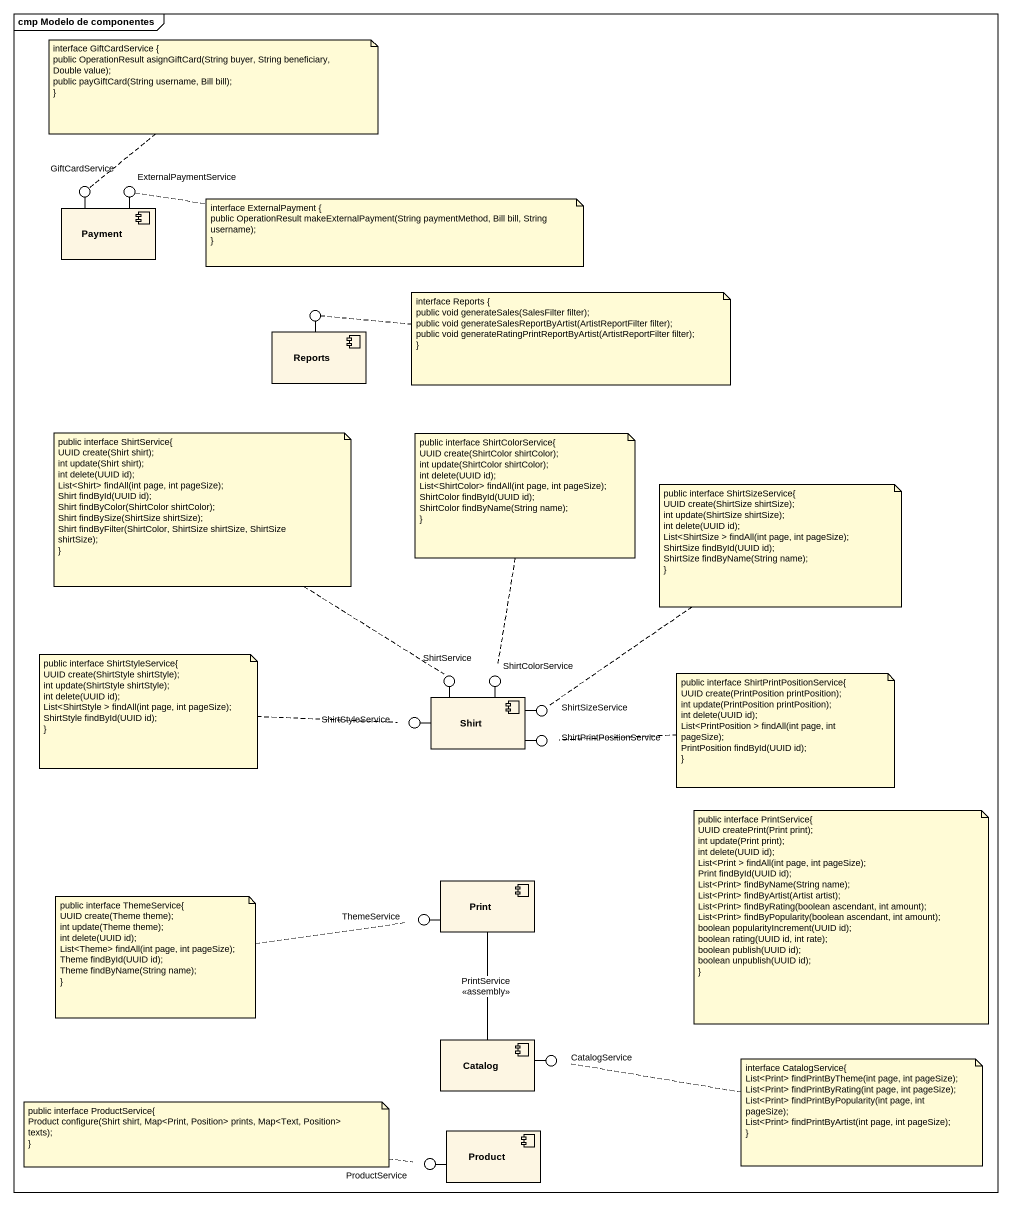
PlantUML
@startuml
mainframe cmp Modelo de componentes
() GiftCardService
() ExternalPaymentService
component Payment
() " " as lollipop1
component Reports
component Shirt
() ShirtService
() ShirtColorService
() ShirtStyleService
() ShirtSizeService
() ShirtPrintPositionService
component Print
() ThemeService
component Catalog
() CatalogService
() ProductService
component Product
Payment -up- GiftCardService
Payment -up- ExternalPaymentService
Reports -up- lollipop1
Shirt -up- ShirtService
Shirt -up- ShirtColorService
Shirt -left- ShirtStyleService
Shirt -right- ShirtSizeService
Shirt -right- ShirtPrintPositionService
Print -left- ThemeService
Catalog -right- CatalogService
Product -left- ProductService
Catalog -up- Print : PrintService\n<<assembly>>
note top of GiftCardService
  interface GiftCardService {
  public OperationResult asignGiftCard(String buyer, String beneficiary, Double value);
  public payGiftCard(String username, Bill bill);
  ~}
end note
note right of ExternalPaymentService
  interface ExternalPayment {
  public OperationResult makeExternalPayment(String paymentMethod, Bill bill, String username);
  ~}
end note
note right of lollipop1
  interface Reports {
  public void generateSales(SalesFilter filter);
  public void generateSalesReportByArtist(ArtistReportFilter filter);
  public void generateRatingPrintReportByArtist(ArtistReportFilter filter);
  ~}
end note
note top of ShirtService
  public interface ShirtService{
  UUID create(Shirt shirt);
  int update(Shirt shirt);
  int delete(UUID id);
  List<Shirt> findAll(int page, int pageSize);
  Shirt findById(UUID id);
  Shirt findByColor(ShirtColor shirtColor);
  Shirt findBySize(ShirtSize shirtSize);
  Shirt findByFilter(ShirtColor, ShirtSize shirtSize, ShirtSize shirtSize);
  ~}
end note
note top of ShirtColorService
  public interface ShirtColorService{
  UUID create(ShirtColor shirtColor);
  int update(ShirtColor shirtColor);
  int delete(UUID id);
  List<ShirtColor> findAll(int page, int pageSize);
  ShirtColor findById(UUID id);
  ShirtColor findByName(String name);
  ~}
end note
note top of ShirtSizeService
  public interface ShirtSizeService{
  UUID create(ShirtSize shirtSize);
  int update(ShirtSize shirtSize);
  int delete(UUID id);
  List<ShirtSize > findAll(int page, int pageSize);
  ShirtSize findById(UUID id);
  ShirtSize findByName(String name);
  ~}
end note
note left of ShirtStyleService
  public interface ShirtStyleService{
  UUID create(ShirtStyle shirtStyle);
  int update(ShirtStyle shirtStyle);
  int delete(UUID id);
  List<ShirtStyle > findAll(int page, int pageSize);
  ShirtStyle findById(UUID id);
  ~}
end note
note right of ShirtPrintPositionService
  public interface ShirtPrintPositionService{
  UUID create(PrintPosition printPosition);
  int update(PrintPosition printPosition);
  int delete(UUID id);
  List<PrintPosition > findAll(int page, int pageSize);
  PrintPosition findById(UUID id);
  ~}
end note
note as N9
  public interface PrintService{
  UUID createPrint(Print print);
  int update(Print print);
  int delete(UUID id);
  List<Print > findAll(int page, int pageSize);
  Print findById(UUID id);
  List<Print> findByName(String name);
  List<Print> findByArtist(Artist artist);
  List<Print> findByRating(boolean ascendant, int amount);
  List<Print> findByPopularity(boolean ascendant, int amount);
  boolean popularityIncrement(UUID id);
  boolean rating(UUID id, int rate);
  boolean publish(UUID id);
  boolean unpublish(UUID id);
  ~}
end note
note left of ThemeService
  public interface ThemeService{
  UUID create(Theme theme);
  int update(Theme theme);
  int delete(UUID id);
  List<Theme> findAll(int page, int pageSize);
  Theme findById(UUID id);
  Theme findByName(String name);
  ~}
end note
note right of CatalogService
  interface CatalogService{
  List<Print> findPrintByTheme(int page, int pageSize);
  List<Print> findPrintByRating(int page, int pageSize);
  List<Print> findPrintByPopularity(int page, int pageSize);
  List<Print> findPrintByArtist(int page, int pageSize);
  ~}
end note
note left of ProductService
  public interface ProductService{
  Product configure(Shirt shirt, Map<Print, Position> prints, Map<Text, Position> texts);
  ~}
end note
@enduml
